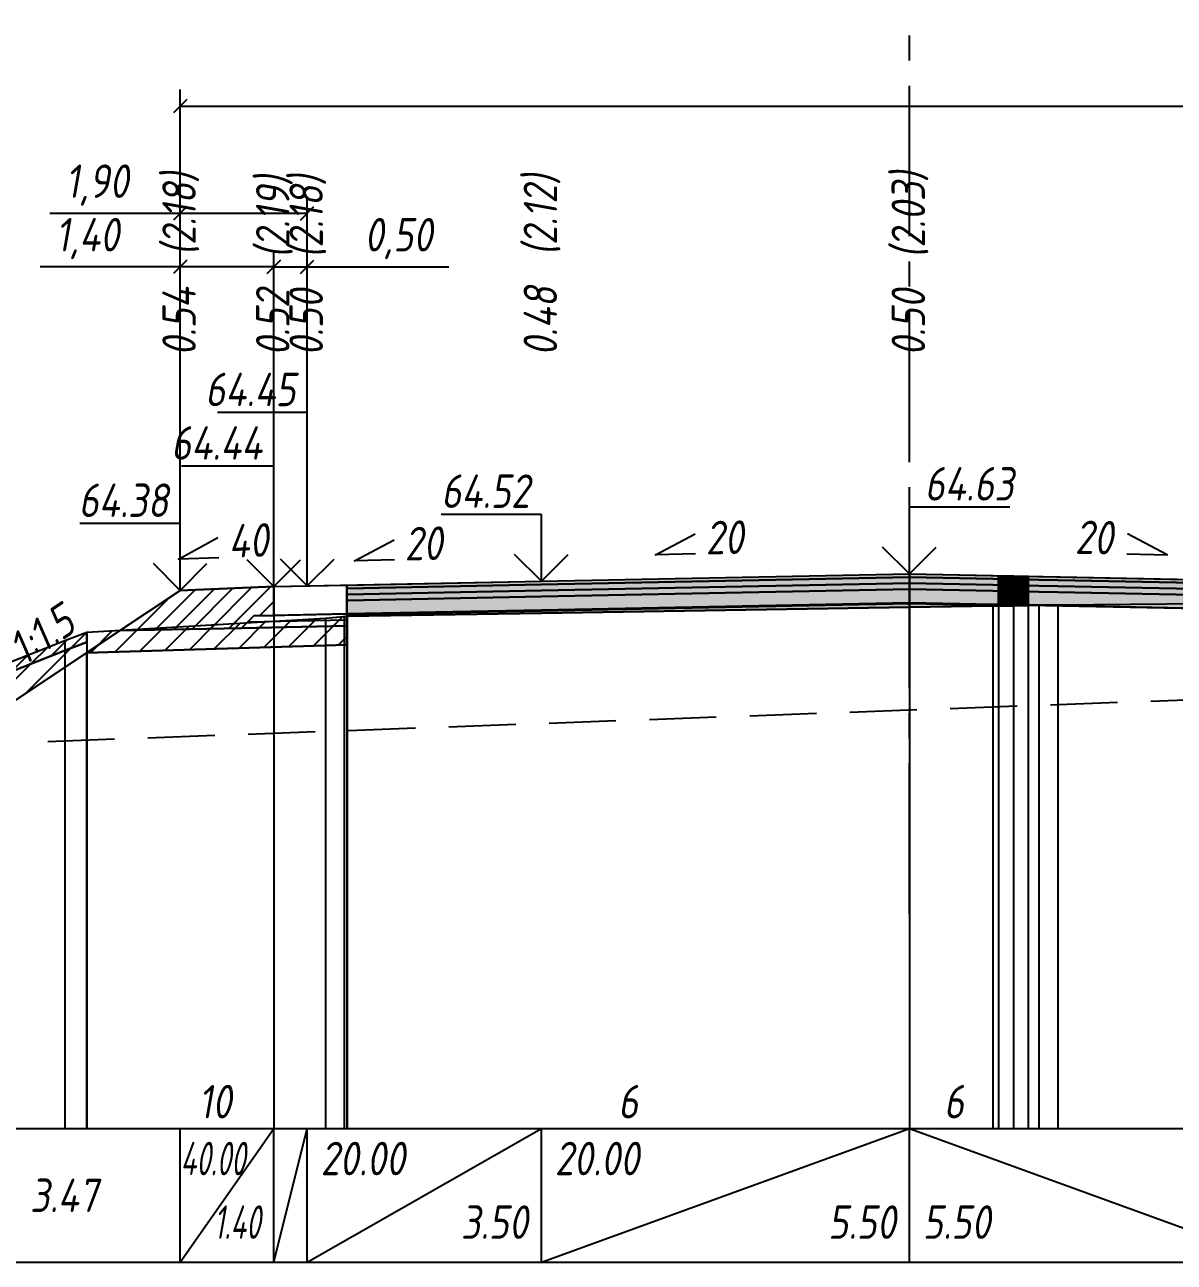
# Model space of a CAD drawing. Extents: x -717 to 1451, y -133302 to 233.
# Drawn here: x 110.7 to 196.6, y -129524 to -129431.5 of the extents above; entities that cross this region are included whole.
import ezdxf
from ezdxf.enums import TextEntityAlignment as Align

# ---------------------------------------------------------------- set-up
doc = ezdxf.new("R2010")
doc.units = 0
doc.linetypes.add('осевая2', pattern=[1.125, 0.75, -0.125, 0.125, -0.125])
doc.linetypes.add('штриховая', pattern=[0.75, 0.5, -0.25])
for name, color, linetype in [('Интерполированный поперечник', 2, 'Continuous'), ('Код_514', 1, 'Continuous'), ('Контур_0', 7, 'Continuous'), ('Контур_2521', 7, 'Continuous'), ('Контур_2564', 7, 'Continuous'), ('Контур_2660', 7, 'Continuous'), ('Контур_2665', 7, 'Continuous'), ('Контур_400', 7, 'Continuous'), ('Контур_508', 7, 'Continuous'), ('Контур_512', 7, 'Continuous'), ('Контур_513', 7, 'Continuous'), ('Контур_818', 7, 'Continuous'), ('Красный поперечник', 1, 'Continuous'), ('Объём_2501', 7, 'Continuous'), ('Объём_2564', 7, 'Continuous'), ('Объём_2650', 7, 'Continuous'), ('Объём_2660', 7, 'Continuous'), ('Объём_2661', 7, 'Continuous'), ('Объём_2665', 7, 'Continuous'), ('Объём_2666', 7, 'Continuous'), ('Объём_2753', 7, 'Continuous'), ('Ось', 1, 'осевая2'), ('Откосы', 7, 'Continuous'), ('Отметки покрытия', 7, 'Continuous'), ('Рабочие отметки', 7, 'Continuous'), ('Рабочие отметки доп.', 7, 'Continuous'), ('Слои выравнивания', 7, 'Continuous'), ('Таблица', 7, 'Continuous'), ('Уклоны проезжей части', 7, 'Continuous'), ('Черный поперечник', 3, 'Continuous')]:
    doc.layers.add(name, color=color, linetype=linetype)
for name, color, linetype, true_color in [('Контур_2540', 2, 'Continuous', 0xffff00), ('Контур_2560', 2, 'Continuous', 0xffff00), ('Контур_2561', 7, 'Continuous', 0xff8040), ('Контур_2562', 3, 'Continuous', 0x00ff00), ('Контур_2563', 7, 'Continuous', 0xff8000), ('Контур_2570', 7, 'Continuous', 0x80ff00), ('Контур_2725', 7, 'Continuous', 0x323232), ('Контур_2736', 4, 'Continuous', 0x00ffff), ('Контур_2760', 7, 'Continuous', 0x323232), ('Контур_2761', 7, 'Continuous', 0x323232), ('Контур_2762', 7, 'Continuous', 0x323232), ('Контур_2763', 7, 'Continuous', 0x323232), ('Контур_2764', 7, 'Continuous', 0x323232), ('Контур_2765', 7, 'Continuous', 0x323232), ('Контур_402', 7, 'Continuous', 0xff6464), ('Контур_703', 4, 'Continuous', 0x00ffff), ('Объём_2500', 7, 'Continuous', 0xc0c0c0), ('Объём_2520', 7, 'Continuous', 0x80ffff), ('Объём_2540', 2, 'Continuous', 0xffff00), ('Объём_2560', 2, 'Continuous', 0xffff00), ('Объём_2561', 7, 'Continuous', 0xff8040), ('Объём_2562', 3, 'Continuous', 0x00ff00), ('Объём_2563', 7, 'Continuous', 0xff8000), ('Объём_2570', 7, 'Continuous', 0x80ff00), ('Объём_2600', 7, 'Continuous', 0x808000), ('Объём_2746', 2, 'Continuous', 0xffff00)]:
    doc.layers.add(name, color=color, linetype=linetype, true_color=true_color)
doc.styles.get("Standard").update_dxf_attribs({"font": 'txt', "height": 2.5})
doc.styles.add('М', font='romand.shx', dxfattribs={"width": 0.8, "oblique": 10, "height": 2.5})
doc.dimstyles.new('ISO-25', dxfattribs={"dimtxt": 2.5, "dimasz": 2.5, "dimexe": 1.25, "dimexo": 0.625, "dimtad": 1, "dimtxsty": 'Standard', "dimcen": 2.5, "dimadec": 0, "dimazin": 0, "dimtfac": 1, "dimtmove": 0, "dimatfit": 3, "dimfxl": 1, "dimarcsym": 0})

# ---------------------------------------------------------------- blocks, each defined once
blk = doc.blocks.new('_Oblique')
at = {"color": 0, "linetype": 'ByBlock', "lineweight": -2}
blk.add_line((-0.5, -0.5), (0.5, 0.5), dxfattribs=at)
blk = doc.blocks.new('*D2738')
at = {"color": 0, "lineweight": -2, "transparency": 16777216}
for p, q in [((122.328, -129473.238), (122.328, -129448.383)), ((129.328, -129472.958), (129.328, -129448.383)), ((122.328, -129449.633), (111.868, -129449.633)), ((129.328, -129449.633), (122.328, -129449.633))]:
    blk.add_line(p, q, dxfattribs=at)
at = {"layer": 'Defpoints', "color": 0, "transparency": 16777216}
for p in [(129.328, -129449.633), (129.328, -129473.583), (122.328, -129473.863)]:
    blk.add_point(p, dxfattribs=at)
at = {"color": 0, "lineweight": -2, "transparency": 16777216, "rotation": 180}
blk.add_blockref('_Oblique', (122.328, -129449.633), dxfattribs=at)
at = {"color": 0, "lineweight": -2, "transparency": 16777216}
blk.add_blockref('_Oblique', (129.328, -129449.633), dxfattribs=at)
at = {"color": 0, "transparency": 16777216, "insert": (115.408, -129447.52), "char_height": 2.5, "width": 8.75, "attachment_point": 5, "style": 'М'}
blk.add_mtext('1,40', dxfattribs=at)
blk = doc.blocks.new('*D2740')
at = {"color": 0, "lineweight": -2, "transparency": 16777216}
for p, q in [((129.328, -129472.958), (129.328, -129448.383)), ((131.828, -129472.908), (131.828, -129448.383)), ((129.328, -129449.633), (131.828, -129449.633)), ((131.828, -129449.633), (142.416, -129449.633))]:
    blk.add_line(p, q, dxfattribs=at)
at = {"layer": 'Defpoints', "color": 0, "transparency": 16777216}
for p in [(131.828, -129449.633), (129.328, -129473.583), (131.828, -129473.533)]:
    blk.add_point(p, dxfattribs=at)
at = {"color": 0, "lineweight": -2, "transparency": 16777216, "rotation": 180}
blk.add_blockref('_Oblique', (129.328, -129449.633), dxfattribs=at)
at = {"color": 0, "lineweight": -2, "transparency": 16777216}
blk.add_blockref('_Oblique', (131.828, -129449.633), dxfattribs=at)
at = {"color": 0, "transparency": 16777216, "insert": (138.654, -129447.52), "char_height": 2.5, "width": 9.16667, "attachment_point": 5, "style": 'М'}
blk.add_mtext('0,50', dxfattribs=at)
blk = doc.blocks.new('*D2743')
at = {"color": 0, "lineweight": -2, "transparency": 16777216}
for p, q in [((122.328, -129473.238), (122.328, -129444.383)), ((131.828, -129472.908), (131.828, -129444.383)), ((122.328, -129445.633), (112.583, -129445.633)), ((131.828, -129445.633), (122.328, -129445.633))]:
    blk.add_line(p, q, dxfattribs=at)
at = {"layer": 'Defpoints', "color": 0, "transparency": 16777216}
for p in [(131.828, -129445.633), (131.828, -129473.533), (122.328, -129473.863)]:
    blk.add_point(p, dxfattribs=at)
at = {"color": 0, "lineweight": -2, "transparency": 16777216, "rotation": 180}
blk.add_blockref('_Oblique', (122.328, -129445.633), dxfattribs=at)
at = {"color": 0, "lineweight": -2, "transparency": 16777216}
blk.add_blockref('_Oblique', (131.828, -129445.633), dxfattribs=at)
at = {"color": 0, "transparency": 16777216, "insert": (116.124, -129443.52), "char_height": 2.5, "width": 8.75, "attachment_point": 5, "style": 'М'}
blk.add_mtext('1,90', dxfattribs=at)
blk = doc.blocks.new('*D2744')
at = {"color": 0, "lineweight": -2, "transparency": 16777216}
for p, q in [((122.328, -129473.238), (122.328, -129436.383)), ((290.578, -129474.283), (290.578, -129436.383)), ((122.328, -129437.633), (290.578, -129437.633))]:
    blk.add_line(p, q, dxfattribs=at)
at = {"layer": 'Defpoints', "color": 0, "transparency": 16777216}
for p in [(290.578, -129437.633), (122.328, -129473.863), (290.578, -129474.908)]:
    blk.add_point(p, dxfattribs=at)
at = {"color": 0, "lineweight": -2, "transparency": 16777216, "rotation": 180}
blk.add_blockref('_Oblique', (122.328, -129437.633), dxfattribs=at)
at = {"color": 0, "lineweight": -2, "transparency": 16777216}
blk.add_blockref('_Oblique', (290.578, -129437.633), dxfattribs=at)
at = {"color": 0, "transparency": 16777216, "insert": (206.453, -129435.52), "char_height": 2.5, "width": 12.5, "attachment_point": 5, "style": 'М'}
blk.add_mtext('33,65', dxfattribs=at)

msp = doc.modelspace()

# ---------------------------------------------------------------- hatches: boundary and pattern name
at = {"layer": 'Объём_2563'}
h = msp.add_hatch(dxfattribs=at)
h.set_pattern_fill('ANSI31', color=256, scale=0.3)
h.paths.add_polyline_path([(122.328, -129473.801), (129.328, -129473.521), (129.328, -129475.671), (127.828, -129475.701), (126.909, -129476.619), (117.828, -129476.801)])
at = {"layer": 'Объём_2570'}
h = msp.add_hatch(dxfattribs=at)
h.set_pattern_fill('ANSI31', color=256, scale=0.2)
h.paths.add_polyline_path([(115.358, -129477.667), (113.703, -129478.295), (105, -129481.719), (105, -129480.969), (113.703, -129477.545), (115.358, -129476.917)])
at = {"layer": 'Объём_2600'}
h = msp.add_hatch(dxfattribs=at)
h.set_pattern_fill('ANSI31', color=6, scale=0.4)
h.paths.add_polyline_path([(134.793, -129477.882), (115.33, -129478.466), (105, -129485.353), (93.883, -129485.759), (99.46, -129484.54), (102.016, -129482.893), (113.703, -129478.295), (115.358, -129477.667), (115.358, -129476.917), (133.183, -129475.878), (134.793, -129475.732)])
at = {"layer": 'Слои выравнивания'}
for color, points in [(2, [(134.793, -129473.412), (134.824, -129473.411), (149.328, -129473.121), (176.828, -129472.571), (176.828, -129472.821), (149.328, -129473.371), (134.824, -129473.661), (134.793, -129473.662)]), (3, [(134.793, -129473.662), (134.824, -129473.661), (149.328, -129473.371), (176.828, -129472.821), (176.828, -129473.271), (149.328, -129473.821), (134.824, -129474.111), (134.793, -129474.112)]), (2, [(176.828, -129472.571), (183.057, -129472.696), (183.492, -129472.704), (183.492, -129472.954), (183.057, -129472.946), (176.828, -129472.821)]), (3, [(176.828, -129472.821), (183.057, -129472.946), (183.492, -129472.954), (183.492, -129473.404), (183.057, -129473.396), (176.828, -129473.271)]), (2, [(183.492, -129472.704), (184.599, -129472.726), (184.599, -129472.976), (183.492, -129472.954)]), (2, [(184.599, -129472.726), (185.705, -129472.748), (185.705, -129472.998), (184.599, -129472.976)]), (2, [(185.705, -129472.748), (186.492, -129472.764), (187.928, -129472.793), (204.328, -129473.121), (219.985, -129473.434), (221.828, -129473.471), (223.129, -129473.497), (238.204, -129473.798), (240.304, -129473.84), (240.304, -129474.09), (238.204, -129474.048), (223.129, -129473.747), (221.828, -129473.721), (219.985, -129473.684), (204.328, -129473.371), (187.928, -129473.043), (186.492, -129473.014), (185.705, -129472.998)]), (4, [(134.793, -129474.112), (134.824, -129474.111), (149.328, -129473.821), (176.828, -129473.271), (176.828, -129473.721), (149.328, -129474.271), (134.824, -129474.561), (134.793, -129474.562)]), (5, [(134.793, -129474.562), (134.824, -129474.561), (149.328, -129474.271), (176.828, -129473.721), (176.828, -129474.721), (149.328, -129475.271), (134.824, -129475.561), (134.793, -129475.562)]), (4, [(176.828, -129473.271), (183.057, -129473.396), (183.492, -129473.404), (183.492, -129473.854), (183.057, -129473.846), (176.828, -129473.721)]), (5, [(176.828, -129473.721), (183.057, -129473.846), (183.492, -129473.854), (183.492, -129474.854), (183.057, -129474.846), (176.828, -129474.721)]), (3, [(183.492, -129472.954), (184.599, -129472.976), (184.599, -129473.426), (183.492, -129473.404)]), (4, [(183.492, -129473.404), (184.599, -129473.426), (184.599, -129473.876), (183.492, -129473.854)]), (3, [(184.599, -129472.976), (185.705, -129472.998), (185.705, -129473.448), (184.599, -129473.426)]), (4, [(184.599, -129473.426), (185.705, -129473.448), (185.705, -129473.898), (184.599, -129473.876)]), (3, [(185.705, -129472.998), (186.492, -129473.014), (187.928, -129473.043), (204.328, -129473.371), (219.985, -129473.684), (221.828, -129473.721), (223.129, -129473.747), (238.204, -129474.048), (240.304, -129474.09), (240.304, -129474.54), (238.204, -129474.498), (223.129, -129474.197), (221.828, -129474.171), (219.985, -129474.134), (204.328, -129473.821), (187.928, -129473.493), (186.492, -129473.464), (185.705, -129473.448)]), (4, [(185.705, -129473.448), (186.492, -129473.464), (187.928, -129473.493), (204.328, -129473.821), (219.985, -129474.134), (221.828, -129474.171), (223.129, -129474.197), (238.204, -129474.498), (240.304, -129474.54), (240.304, -129474.99), (238.204, -129474.948), (223.129, -129474.647), (221.828, -129474.621), (219.985, -129474.584), (204.328, -129474.271), (187.928, -129473.943), (186.492, -129473.914), (185.705, -129473.898)]), (7, [(134.793, -129475.562), (134.824, -129475.561), (149.328, -129475.271), (176.828, -129474.721), (176.828, -129474.771), (149.328, -129475.321), (134.824, -129475.611), (134.793, -129475.612)]), (6, [(134.793, -129475.612), (134.824, -129475.611), (149.328, -129475.321), (176.828, -129474.771), (176.828, -129475.065), (149.328, -129475.505), (134.824, -129475.737), (134.793, -129475.732)]), (7, [(176.828, -129474.721), (183.057, -129474.846), (183.492, -129474.854), (183.492, -129474.904), (183.057, -129474.896), (176.828, -129474.771)]), (6, [(176.828, -129474.771), (183.057, -129474.896), (183.492, -129474.904), (183.492, -129474.954), (183.057, -129474.965), (176.828, -129475.065)]), (5, [(183.492, -129473.854), (184.599, -129473.876), (184.599, -129474.876), (183.492, -129474.854)]), (5, [(184.599, -129473.876), (185.705, -129473.898), (185.705, -129474.898), (184.599, -129474.876)]), (5, [(185.705, -129473.898), (186.492, -129473.914), (187.928, -129473.943), (204.328, -129474.271), (219.985, -129474.584), (221.828, -129474.621), (223.129, -129474.647), (238.204, -129474.948), (240.304, -129474.99), (240.304, -129475.99), (238.204, -129475.948), (223.129, -129475.647), (221.828, -129475.621), (219.985, -129475.584), (204.328, -129475.271), (187.928, -129474.943), (186.492, -129474.914), (185.705, -129474.898)]), (7, [(183.492, -129474.854), (184.599, -129474.876), (184.599, -129474.926), (183.492, -129474.904)]), (6, [(183.492, -129474.904), (184.599, -129474.926), (184.599, -129474.976), (183.492, -129474.954)]), (7, [(184.599, -129474.876), (185.705, -129474.898), (185.705, -129474.948), (184.599, -129474.926)])]:
    msp.add_hatch(color=color, dxfattribs=at).paths.add_polyline_path(points)

# ---------------------------------------------------------------- linework, layer by layer
at = {"layer": 'Интерполированный поперечник', "linetype": 'штриховая', "ltscale": 10, "flags": 128}
msp.add_lwpolyline([(89.945, -129485.902), (315.745, -129477.657)], dxfattribs=at)
at = {"layer": 'Код_514'}
for p, q in [((122.328, -129524), (122.328, -129514)), ((122.328, -129524), (129.328, -129514)), ((129.328, -129524), (129.328, -129514)), ((129.328, -129524), (131.828, -129514)), ((131.828, -129524), (131.828, -129514)), ((131.828, -129524), (149.328, -129514)), ((149.328, -129524), (149.328, -129514)), ((149.328, -129524), (176.828, -129514)), ((176.828, -129524), (176.828, -129514)), ((176.828, -129514), (204.328, -129524))]:
    msp.add_line(p, q, dxfattribs=at)
at = {"layer": 'Контур_0', "flags": 128}
for points in [[(122.328, -129473.801), (105, -129485.353), (105, -129485.353), (105, -129485.353), (105, -129485.353), (105, -129485.353), (105, -129485.353), (105, -129485.353), (105, -129485.353), (105, -129485.353), (105, -129485.353), (105, -129485.353), (105, -129485.353), (105, -129485.353), (105, -129485.353), (105, -129485.353)], [(122.328, -129473.801), (105, -129485.353)], [(129.328, -129473.521), (134.793, -129473.412), (134.793, -129475.562), (129.328, -129475.671), (129.328, -129473.521), (129.328, -129473.521)], [(117.828, -129476.801), (126.909, -129476.619), (127.828, -129475.701), (129.328, -129475.671)], [(127.828, -129475.701), (134.793, -129475.562), (134.793, -129476.462), (126.909, -129476.619), (127.828, -129475.701), (127.828, -129475.701)]]:
    msp.add_lwpolyline(points, dxfattribs=at)
at = {"layer": 'Контур_2521', "color": 250, "flags": 128}
msp.add_lwpolyline([(127.368, -129476.16), (134.793, -129476.012)], dxfattribs=at)
at = {"layer": 'Контур_2540', "flags": 128}
msp.add_lwpolyline([(126.909, -129476.619), (134.793, -129476.462), (134.793, -129477.882), (115.33, -129478.466), (117.828, -129476.801), (126.909, -129476.619), (126.909, -129476.619)], dxfattribs=at)
at = {"layer": 'Контур_2560', "flags": 128}
msp.add_lwpolyline([(122.328, -129473.801), (122.328, -129473.801), (122.328, -129473.801), (129.328, -129473.521)], dxfattribs=at)
at = {"layer": 'Контур_2561', "flags": 128}
msp.add_lwpolyline([(129.328, -129473.521), (129.328, -129473.521), (122.328, -129473.801), (122.328, -129473.801), (129.328, -129473.521)], dxfattribs=at)
at = {"layer": 'Контур_2562', "flags": 128}
msp.add_lwpolyline([(122.328, -129473.801), (122.328, -129473.801), (122.328, -129473.801), (122.328, -129473.801), (122.328, -129473.801)], dxfattribs=at)
at = {"layer": 'Контур_2563', "flags": 128}
msp.add_lwpolyline([(122.328, -129473.801), (129.328, -129473.521), (129.328, -129475.671), (127.828, -129475.701), (126.909, -129476.619), (117.828, -129476.801), (122.328, -129473.801), (122.328, -129473.801)], dxfattribs=at)
at = {"layer": 'Контур_2564', "flags": 128}
msp.add_lwpolyline([(122.328, -129473.801), (129.328, -129473.521)], dxfattribs=at)
at = {"layer": 'Контур_2570', "flags": 128}
msp.add_lwpolyline([(102.016, -129482.893), (113.703, -129478.295), (115.358, -129477.667), (115.358, -129476.917), (133.183, -129475.878), (134.598, -129475.745), (134.793, -129475.732), (134.824, -129475.737), (176.828, -129475.065), (183.057, -129474.965), (186.492, -129474.879), (187.928, -129474.871), (223.129, -129474.556), (223.129, -129475.306), (262.322, -129475.156), (289.24, -129475.058), (294.511, -129475.066), (302.183, -129476.315)], dxfattribs=at)
at = {"layer": 'Контур_2660', "flags": 128}
msp.add_lwpolyline([(115.33, -129478.466), (134.793, -129477.882)], dxfattribs=at)
at = {"layer": 'Контур_2665', "flags": 128}
msp.add_lwpolyline([(122.328, -129473.801), (122.328, -129473.801)], dxfattribs=at)
at = {"layer": 'Контур_2725', "flags": 128}
msp.add_lwpolyline([(134.793, -129475.732), (134.824, -129475.737), (149.328, -129475.505), (176.828, -129475.065), (183.057, -129474.965), (183.492, -129474.954), (184.599, -129474.976), (184.599, -129474.926), (185.705, -129474.948), (185.705, -129474.898), (186.492, -129474.914), (187.928, -129474.943), (204.328, -129475.271), (219.985, -129475.584), (221.828, -129475.621), (223.129, -129475.647), (238.204, -129475.948), (240.304, -129475.99)], dxfattribs=at)
at = {"layer": 'Контур_2736', "flags": 128}
msp.add_lwpolyline([(122.328, -129473.801), (105, -129485.353)], dxfattribs=at)
at = {"layer": 'Контур_2760', "flags": 128}
msp.add_lwpolyline([(134.793, -129473.412), (134.824, -129473.411), (149.328, -129473.121), (176.828, -129472.571), (183.057, -129472.696), (183.492, -129472.704), (184.599, -129472.726), (185.705, -129472.748), (186.492, -129472.764), (187.928, -129472.793), (204.328, -129473.121), (219.985, -129473.434), (221.828, -129473.471), (223.129, -129473.497), (238.204, -129473.798), (240.304, -129473.84)], dxfattribs=at)
at = {"layer": 'Контур_2761', "flags": 128}
msp.add_lwpolyline([(134.793, -129473.662), (134.824, -129473.661), (149.328, -129473.371), (176.828, -129472.821), (183.057, -129472.946), (183.492, -129472.954), (184.599, -129472.976), (185.705, -129472.998), (186.492, -129473.014), (187.928, -129473.043), (204.328, -129473.371), (219.985, -129473.684), (221.828, -129473.721), (223.129, -129473.747), (238.204, -129474.048), (240.304, -129474.09)], dxfattribs=at)
at = {"layer": 'Контур_2762', "flags": 128}
msp.add_lwpolyline([(134.793, -129474.112), (134.824, -129474.111), (149.328, -129473.821), (176.828, -129473.271), (183.057, -129473.396), (183.492, -129473.404), (184.599, -129473.426), (185.705, -129473.448), (186.492, -129473.464), (187.928, -129473.493), (204.328, -129473.821), (219.985, -129474.134), (221.828, -129474.171), (223.129, -129474.197), (238.204, -129474.498), (240.304, -129474.54)], dxfattribs=at)
at = {"layer": 'Контур_2763', "flags": 128}
msp.add_lwpolyline([(134.793, -129474.562), (134.824, -129474.561), (149.328, -129474.271), (176.828, -129473.721), (183.057, -129473.846), (183.492, -129473.854), (184.599, -129473.876), (185.705, -129473.898), (186.492, -129473.914), (187.928, -129473.943), (204.328, -129474.271), (219.985, -129474.584), (221.828, -129474.621), (223.129, -129474.647), (238.204, -129474.948), (240.304, -129474.99)], dxfattribs=at)
at = {"layer": 'Контур_2764', "flags": 128}
msp.add_lwpolyline([(134.793, -129475.562), (134.824, -129475.561), (149.328, -129475.271), (176.828, -129474.721), (183.057, -129474.846), (183.492, -129474.854), (184.599, -129474.876), (185.705, -129474.898)], dxfattribs=at)
at = {"layer": 'Контур_2765', "flags": 128}
msp.add_lwpolyline([(134.793, -129475.612), (134.824, -129475.611), (149.328, -129475.321), (176.828, -129474.771), (183.057, -129474.896), (183.492, -129474.904), (184.599, -129474.926)], dxfattribs=at)
at = {"layer": 'Контур_400', "flags": 128}
for points in [[(129.328, -129473.521), (131.828, -129473.471), (131.828, -129473.471), (131.828, -129473.471), (131.828, -129473.471), (131.828, -129473.471), (131.828, -129473.471), (149.328, -129473.121), (176.828, -129472.571)], [(176.828, -129472.571), (204.328, -129473.121), (221.828, -129473.471), (221.828, -129473.471), (221.828, -129473.471), (221.828, -129473.471), (243.078, -129473.896), (260.578, -129474.246), (263.078, -129474.296)]]:
    msp.add_lwpolyline(points, dxfattribs=at)
at = {"layer": 'Контур_402', "flags": 128}
msp.add_lwpolyline([(115.33, -129478.466), (134.793, -129477.882), (134.793, -129475.732), (134.824, -129475.737), (176.828, -129475.065), (183.057, -129474.965), (183.492, -129474.954), (184.599, -129474.976), (184.599, -129474.926), (185.705, -129474.948), (185.705, -129474.898), (240.304, -129475.99), (240.304, -129473.84), (243.078, -129473.896), (260.578, -129474.246), (263.078, -129474.296), (263.078, -129479.208), (295.882, -129480.193)], dxfattribs=at)
at = {"layer": 'Контур_508', "flags": 128}
msp.add_lwpolyline([(105, -129485.353), (115.33, -129478.466), (134.793, -129477.882), (134.793, -129475.732), (134.824, -129475.737), (176.828, -129475.065), (183.057, -129474.965), (183.492, -129474.954), (184.599, -129474.976), (184.599, -129474.926), (185.705, -129474.948), (185.705, -129474.898), (240.304, -129475.99), (240.304, -129473.84), (243.078, -129473.896), (260.578, -129474.246), (263.078, -129474.296), (263.078, -129479.208), (295.882, -129480.193)], dxfattribs=at)
at = {"layer": 'Контур_512', "flags": 128}
msp.add_lwpolyline([(105, -129485.353), (115.33, -129478.466), (134.793, -129477.882)], dxfattribs=at)
at = {"layer": 'Контур_513', "flags": 128}
msp.add_lwpolyline([(105, -129485.353), (115.33, -129478.466), (134.793, -129477.882), (134.793, -129475.732), (134.824, -129475.737), (176.828, -129475.065), (183.057, -129474.965), (183.492, -129474.954), (184.599, -129474.976), (184.599, -129474.926), (185.705, -129474.948), (185.705, -129474.898), (240.304, -129475.99), (240.304, -129473.84), (243.078, -129473.896), (260.578, -129474.246), (263.078, -129474.296), (263.078, -129479.208), (295.882, -129480.193)], dxfattribs=at)
at = {"layer": 'Контур_703', "flags": 128}
msp.add_lwpolyline([(122.328, -129473.801), (105, -129485.353)], dxfattribs=at)
at = {"layer": 'Контур_818', "flags": 128}
msp.add_lwpolyline([(105, -129481.719), (113.703, -129478.295), (115.358, -129477.667), (115.358, -129476.917), (133.183, -129475.878), (134.598, -129475.745), (134.793, -129475.732), (134.824, -129475.737), (176.828, -129475.065), (183.057, -129474.965), (186.492, -129474.879), (187.928, -129474.871), (223.129, -129474.556), (223.129, -129475.306), (262.322, -129475.156), (289.24, -129475.058), (294.511, -129475.066), (295.882, -129475.289)], dxfattribs=at)
at = {"layer": 'Красный поперечник'}
for p, q in [((149.328, -129473.121), (176.828, -129472.571)), ((176.828, -129472.571), (204.328, -129473.121)), ((105, -129485.353), (122.328, -129473.801)), ((122.328, -129473.801), (129.328, -129473.521)), ((129.328, -129473.521), (131.828, -129473.471)), ((131.828, -129473.471), (149.328, -129473.121)), ((115.33, -129478.466), (115.33, -129514)), ((134.793, -129477.882), (134.793, -129514))]:
    msp.add_line(p, q, dxfattribs=at)
at = {"layer": 'Объём_2500', "flags": 128}
msp.add_lwpolyline([(129.328, -129473.521), (134.793, -129473.412), (134.793, -129475.562), (129.328, -129475.671), (129.328, -129473.521), (129.328, -129473.521)], dxfattribs=at)
at = {"layer": 'Объём_2501', "flags": 128}
for points in [[(129.328, -129473.521), (131.828, -129473.471), (131.828, -129473.471), (131.828, -129473.471), (131.828, -129473.471), (131.828, -129473.471), (131.828, -129473.471), (149.328, -129473.121), (176.828, -129472.571)], [(176.828, -129472.571), (204.328, -129473.121), (221.828, -129473.471), (221.828, -129473.471), (221.828, -129473.471), (221.828, -129473.471), (243.078, -129473.896), (260.578, -129474.246), (263.078, -129474.296)]]:
    msp.add_lwpolyline(points, dxfattribs=at)
at = {"layer": 'Объём_2520', "color": 250, "flags": 128}
msp.add_lwpolyline([(127.828, -129475.701), (134.793, -129475.562), (134.793, -129476.462), (126.909, -129476.619), (127.828, -129475.701), (127.828, -129475.701)], dxfattribs=at)
at = {"layer": 'Объём_2540', "flags": 128}
msp.add_lwpolyline([(126.909, -129476.619), (134.793, -129476.462), (134.793, -129477.882), (115.33, -129478.466), (117.828, -129476.801), (126.909, -129476.619), (126.909, -129476.619)], dxfattribs=at)
at = {"layer": 'Объём_2560', "flags": 128}
msp.add_lwpolyline([(122.328, -129473.801), (122.328, -129473.801), (122.328, -129473.801), (129.328, -129473.521)], dxfattribs=at)
at = {"layer": 'Объём_2561', "flags": 128}
msp.add_lwpolyline([(129.328, -129473.521), (129.328, -129473.521), (122.328, -129473.801), (122.328, -129473.801), (129.328, -129473.521)], dxfattribs=at)
at = {"layer": 'Объём_2562', "flags": 128}
msp.add_lwpolyline([(122.328, -129473.801), (122.328, -129473.801), (122.328, -129473.801), (122.328, -129473.801), (122.328, -129473.801)], dxfattribs=at)
at = {"layer": 'Объём_2563', "color": 250, "flags": 128}
msp.add_lwpolyline([(122.328, -129473.801), (129.328, -129473.521), (129.328, -129475.671), (127.828, -129475.701), (126.909, -129476.619), (117.828, -129476.801), (122.328, -129473.801), (122.328, -129473.801)], dxfattribs=at)
at = {"layer": 'Объём_2564', "flags": 128}
msp.add_lwpolyline([(122.328, -129473.801), (129.328, -129473.521)], dxfattribs=at)
at = {"layer": 'Объём_2570', "flags": 128}
msp.add_lwpolyline([(115.358, -129477.667), (113.703, -129478.295), (105, -129481.719), (105, -129480.969), (113.703, -129477.545), (115.358, -129476.917), (115.358, -129477.667), (115.358, -129477.667)], dxfattribs=at)
at = {"layer": 'Объём_2650', "color": 6, "flags": 128}
msp.add_lwpolyline([(134.793, -129477.882), (115.33, -129478.466), (105, -129485.353), (93.883, -129485.759), (99.46, -129484.54), (102.016, -129482.893), (113.703, -129478.295), (115.358, -129477.667), (115.358, -129476.917), (133.183, -129475.878), (134.793, -129475.732), (134.793, -129477.882), (134.793, -129477.882)], dxfattribs=at)
at = {"layer": 'Объём_2660', "flags": 128}
msp.add_lwpolyline([(115.33, -129478.466), (134.793, -129477.882)], dxfattribs=at)
at = {"layer": 'Объём_2661', "flags": 128}
msp.add_lwpolyline([(122.328, -129473.801), (105, -129485.353)], dxfattribs=at)
at = {"layer": 'Объём_2665', "flags": 128}
msp.add_lwpolyline([(122.328, -129473.801), (122.328, -129473.801)], dxfattribs=at)
at = {"layer": 'Объём_2666', "flags": 128}
msp.add_lwpolyline([(122.328, -129473.801), (105, -129485.353)], dxfattribs=at)
at = {"layer": 'Объём_2746', "flags": 128}
msp.add_lwpolyline([(117.874, -129476.77), (133.183, -129475.878), (134.793, -129475.732), (134.793, -129477.882), (115.33, -129478.466), (117.874, -129476.77), (117.874, -129476.77)], dxfattribs=at)
at = {"layer": 'Объём_2753', "flags": 128}
msp.add_lwpolyline([(134.793, -129473.412), (134.793, -129473.412)], dxfattribs=at)
at = {"layer": 'Ось', "ltscale": 15}
msp.add_line((176.828, -129497.971), (176.828, -129431.542), dxfattribs=at)
at = {"layer": 'Откосы', "color": 1, "flags": 128}
for points in [[(125.211, -129471.36), (122.214, -129471.48), (125.151, -129469.861)], [(138.352, -129471.529), (135.352, -129471.589), (138.322, -129470.029)], [(160.852, -129471.079), (157.852, -129471.139), (160.822, -129469.579)], [(193.091, -129471.079), (196.09, -129471.139), (193.121, -129469.579)]]:
    msp.add_lwpolyline(points, dxfattribs=at)
at = {"layer": 'Отметки покрытия', "color": 1}
for p, q in [((131.828, -129460.521), (125.128, -129460.521)), ((131.828, -129473.471), (131.828, -129460.521)), ((129.328, -129464.521), (122.428, -129464.521)), ((129.328, -129473.521), (129.328, -129464.521)), ((149.328, -129468.121), (141.828, -129468.121)), ((149.328, -129473.121), (149.328, -129468.121)), ((176.828, -129472.571), (176.828, -129467.571)), ((176.828, -129467.571), (184.328, -129467.571)), ((122.328, -129468.801), (114.828, -129468.801)), ((122.328, -129473.801), (122.328, -129468.801)), ((176.828, -129472.571), (174.828, -129470.571)), ((176.828, -129472.571), (178.828, -129470.571)), ((122.328, -129473.801), (120.328, -129471.801)), ((122.328, -129473.801), (124.328, -129471.801)), ((129.328, -129473.521), (127.328, -129471.521)), ((129.328, -129473.521), (131.328, -129471.521)), ((131.828, -129473.471), (129.828, -129471.471)), ((131.828, -129473.471), (133.828, -129471.471)), ((149.328, -129473.121), (147.328, -129471.121)), ((149.328, -129473.121), (151.328, -129471.121))]:
    msp.add_line(p, q, dxfattribs=at)
at = {"layer": 'Слои выравнивания'}
for p, q in [((176.828, -129472.571), (176.828, -129514)), ((183.492, -129472.704), (183.492, -129514)), ((184.599, -129472.726), (184.599, -129514)), ((184.599, -129472.726), (184.599, -129514)), ((185.705, -129472.748), (185.705, -129514)), ((185.705, -129472.748), (185.705, -129514)), ((129.328, -129473.521), (129.328, -129514)), ((134.793, -129473.412), (134.793, -129514))]:
    msp.add_line(p, q, dxfattribs=at)
at = {"layer": 'Слои выравнивания', "color": 2, "flags": 128}
for points in [[(134.793, -129473.412), (134.824, -129473.411), (149.328, -129473.121), (176.828, -129472.571), (176.828, -129472.821), (149.328, -129473.371), (134.824, -129473.661), (134.793, -129473.662)], [(176.828, -129472.571), (183.057, -129472.696), (183.492, -129472.704), (183.492, -129472.954), (183.057, -129472.946), (176.828, -129472.821)], [(183.492, -129472.704), (184.599, -129472.726), (184.599, -129472.976), (183.492, -129472.954)], [(184.599, -129472.726), (184.599, -129472.976)], [(184.599, -129472.726), (185.705, -129472.748), (185.705, -129472.998), (184.599, -129472.976)], [(185.705, -129472.748), (185.705, -129472.998)], [(185.705, -129472.748), (186.492, -129472.764), (187.928, -129472.793), (204.328, -129473.121), (219.985, -129473.434), (221.828, -129473.471), (223.129, -129473.497), (238.204, -129473.798), (240.304, -129473.84), (240.304, -129474.09), (238.204, -129474.048), (223.129, -129473.747), (221.828, -129473.721), (219.985, -129473.684), (204.328, -129473.371), (187.928, -129473.043), (186.492, -129473.014), (185.705, -129472.998)]]:
    msp.add_lwpolyline(points, close=True, dxfattribs=at)
at = {"layer": 'Слои выравнивания', "color": 3, "flags": 128}
for points in [[(134.793, -129473.662), (134.824, -129473.661), (149.328, -129473.371), (176.828, -129472.821), (176.828, -129473.271), (149.328, -129473.821), (134.824, -129474.111), (134.793, -129474.112)], [(176.828, -129472.821), (183.057, -129472.946), (183.492, -129472.954), (183.492, -129473.404), (183.057, -129473.396), (176.828, -129473.271)], [(183.492, -129472.954), (184.599, -129472.976), (184.599, -129473.426), (183.492, -129473.404)], [(184.599, -129472.976), (184.599, -129473.426)], [(184.599, -129472.976), (185.705, -129472.998), (185.705, -129473.448), (184.599, -129473.426)], [(185.705, -129472.998), (185.705, -129473.448)], [(185.705, -129472.998), (186.492, -129473.014), (187.928, -129473.043), (204.328, -129473.371), (219.985, -129473.684), (221.828, -129473.721), (223.129, -129473.747), (238.204, -129474.048), (240.304, -129474.09), (240.304, -129474.54), (238.204, -129474.498), (223.129, -129474.197), (221.828, -129474.171), (219.985, -129474.134), (204.328, -129473.821), (187.928, -129473.493), (186.492, -129473.464), (185.705, -129473.448)]]:
    msp.add_lwpolyline(points, close=True, dxfattribs=at)
at = {"layer": 'Слои выравнивания', "color": 4, "flags": 128}
for points in [[(134.793, -129474.112), (134.824, -129474.111), (149.328, -129473.821), (176.828, -129473.271), (176.828, -129473.721), (149.328, -129474.271), (134.824, -129474.561), (134.793, -129474.562)], [(176.828, -129473.271), (183.057, -129473.396), (183.492, -129473.404), (183.492, -129473.854), (183.057, -129473.846), (176.828, -129473.721)], [(183.492, -129473.404), (184.599, -129473.426), (184.599, -129473.876), (183.492, -129473.854)], [(184.599, -129473.426), (184.599, -129473.876)], [(184.599, -129473.426), (185.705, -129473.448), (185.705, -129473.898), (184.599, -129473.876)], [(185.705, -129473.448), (185.705, -129473.898)], [(185.705, -129473.448), (186.492, -129473.464), (187.928, -129473.493), (204.328, -129473.821), (219.985, -129474.134), (221.828, -129474.171), (223.129, -129474.197), (238.204, -129474.498), (240.304, -129474.54), (240.304, -129474.99), (238.204, -129474.948), (223.129, -129474.647), (221.828, -129474.621), (219.985, -129474.584), (204.328, -129474.271), (187.928, -129473.943), (186.492, -129473.914), (185.705, -129473.898)]]:
    msp.add_lwpolyline(points, close=True, dxfattribs=at)
at = {"layer": 'Слои выравнивания', "color": 5, "flags": 128}
for points in [[(134.793, -129474.562), (134.824, -129474.561), (149.328, -129474.271), (176.828, -129473.721), (176.828, -129474.721), (149.328, -129475.271), (134.824, -129475.561), (134.793, -129475.562)], [(176.828, -129473.721), (183.057, -129473.846), (183.492, -129473.854), (183.492, -129474.854), (183.057, -129474.846), (176.828, -129474.721)], [(183.492, -129473.854), (184.599, -129473.876), (184.599, -129474.876), (183.492, -129474.854)], [(184.599, -129473.876), (184.599, -129474.876)], [(184.599, -129473.876), (185.705, -129473.898), (185.705, -129474.898), (184.599, -129474.876)], [(185.705, -129473.898), (185.705, -129474.898)], [(185.705, -129473.898), (186.492, -129473.914), (187.928, -129473.943), (204.328, -129474.271), (219.985, -129474.584), (221.828, -129474.621), (223.129, -129474.647), (238.204, -129474.948), (240.304, -129474.99), (240.304, -129475.99), (238.204, -129475.948), (223.129, -129475.647), (221.828, -129475.621), (219.985, -129475.584), (204.328, -129475.271), (187.928, -129474.943), (186.492, -129474.914), (185.705, -129474.898)]]:
    msp.add_lwpolyline(points, close=True, dxfattribs=at)
at = {"layer": 'Слои выравнивания', "color": 7, "flags": 128}
for points in [[(134.793, -129475.562), (134.824, -129475.561), (149.328, -129475.271), (176.828, -129474.721), (176.828, -129474.771), (149.328, -129475.321), (134.824, -129475.611), (134.793, -129475.612)], [(176.828, -129474.721), (183.057, -129474.846), (183.492, -129474.854), (183.492, -129474.904), (183.057, -129474.896), (176.828, -129474.771)], [(183.492, -129474.854), (184.599, -129474.876), (184.599, -129474.926), (183.492, -129474.904)], [(184.599, -129474.876), (184.599, -129474.926)], [(184.599, -129474.876), (185.705, -129474.898), (185.705, -129474.948), (184.599, -129474.926)]]:
    msp.add_lwpolyline(points, close=True, dxfattribs=at)
at = {"layer": 'Слои выравнивания', "color": 6, "flags": 128}
for points in [[(134.793, -129475.612), (134.824, -129475.611), (149.328, -129475.321), (176.828, -129474.771), (176.828, -129475.065), (149.328, -129475.505), (134.824, -129475.737), (134.793, -129475.732)], [(176.828, -129474.771), (183.057, -129474.896), (183.492, -129474.904), (183.492, -129474.954), (183.057, -129474.965), (176.828, -129475.065)], [(183.492, -129474.904), (184.599, -129474.926), (184.599, -129474.976), (183.492, -129474.954)]]:
    msp.add_lwpolyline(points, close=True, dxfattribs=at)
at = {"layer": 'Таблица'}
for p, q in [((80, -129514), (320.882, -129514)), ((80, -129524), (320.882, -129524))]:
    msp.add_line(p, q, dxfattribs=at)
at = {"layer": 'Черный поперечник', "color": 7}
for p, q in [((176.828, -129475.065), (176.828, -129514)), ((183.057, -129474.965), (183.057, -129514)), ((186.492, -129474.879), (186.492, -129514)), ((187.928, -129474.871), (187.928, -129514)), ((133.183, -129475.878), (133.183, -129514)), ((134.598, -129475.745), (134.598, -129514)), ((134.793, -129475.732), (134.793, -129514)), ((134.824, -129475.737), (134.824, -129514)), ((113.703, -129477.545), (113.703, -129514)), ((115.358, -129476.917), (115.358, -129514))]:
    msp.add_line(p, q, dxfattribs=at)
at = {"layer": 'Черный поперечник', "flags": 128}
msp.add_lwpolyline([(102.016, -129482.143), (113.703, -129477.545), (115.358, -129476.917), (133.183, -129475.878), (134.598, -129475.745), (134.793, -129475.732), (134.824, -129475.737), (176.828, -129475.065), (183.057, -129474.965), (186.492, -129474.879), (187.928, -129474.871), (223.129, -129474.556), (262.322, -129474.406), (289.24, -129474.308), (294.511, -129474.316), (302.183, -129475.565)], dxfattribs=at)

# ---------------------------------------------------------------- texts
at = {"layer": 'Код_514', "style": 'М', "oblique": 10}
for s, width, p in [('40.00', 0.6, (122.355, -129515)), ('20.00', 0.8, (132.828, -129515)), ('20.00', 0.8, (150.328, -129515))]:
    msp.add_text(s, height=2.5, dxfattribs=dict(at, width=width)).set_placement(p, align=Align.TOP_LEFT)
at = {"layer": 'Код_514', "style": 'М', "oblique": 10, "width": 0.8}
msp.add_text('3.47', height=2.5, dxfattribs=at).set_placement((113.664, -129519), align=Align.MIDDLE_CENTER)
at = {"layer": 'Код_514', "style": 'М', "oblique": 10}
for s, width, p in [('1.40', 0.6, (128.328, -129523)), ('3.50', 0.8, (148.328, -129523)), ('5.50', 0.8, (175.828, -129523))]:
    msp.add_text(s, height=2.5, dxfattribs=dict(at, width=width)).set_placement(p, align=Align.BOTTOM_RIGHT)
at = {"layer": 'Код_514', "style": 'М', "oblique": 10, "width": 0.8}
msp.add_text('5.50', height=2.5, dxfattribs=at).set_placement((177.828, -129523), align=Align.BOTTOM_LEFT)
at = {"layer": 'Отметки покрытия', "color": 1, "style": 'М', "oblique": 10, "width": 0.8}
for s, p in [('64.45', (130.969, -129460.79)), ('64.44', (128.469, -129464.79)), ('64.52', (148.469, -129468.39)), ('64.38', (121.469, -129469.07))]:
    msp.add_text(s, height=2.5, dxfattribs=at).set_placement(p, align=Align.BOTTOM_RIGHT)
msp.add_text('64.63', height=2.5, dxfattribs=at).set_placement((177.969, -129467.84), align=Align.BOTTOM_LEFT)
at = {"layer": 'Рабочие отметки', "color": 1, "style": 'М', "oblique": 10, "width": 0.8}
for s, p in [('0.54', (122.25, -129456.271)), ('0.52', (129.25, -129456.271)), ('0.50', (131.75, -129456.271)), ('0.48', (149.25, -129456.271)), ('0.50', (176.75, -129456.271))]:
    msp.add_text(s, height=2.5, rotation=90, dxfattribs=at).set_placement(p, align=Align.MIDDLE_LEFT)
at = {"layer": 'Рабочие отметки доп.', "color": 1, "style": 'М', "oblique": 10, "width": 0.8}
for s, p in [('(2.18)', (122.25, -129448.771)), ('(2.03)', (176.75, -129448.971)), ('(2.19)', (129.25, -129448.971)), ('(2.18)', (131.75, -129448.971)), ('(2.12)', (149.25, -129448.771))]:
    msp.add_text(s, height=2.5, rotation=90, dxfattribs=at).set_placement(p, align=Align.MIDDLE_LEFT)
at = {"layer": 'Слои выравнивания', "style": 'М', "oblique": 10, "width": 0.8}
for s, p in [('10', (124.938, -129514)), ('6', (155.81, -129514)), ('6', (180.16, -129514))]:
    msp.add_text(s, height=2.5, dxfattribs=at).set_placement(p, align=Align.BOTTOM_CENTER)
at = {"layer": 'Уклоны проезжей части', "color": 1, "style": 'М', "oblique": 10, "width": 0.8}
for s, rotation, p in [('40', 2.29061, (127.516, -129472.076)), ('20', 1.14576, (140.558, -129472.296)), ('20', 1.14576, (163.058, -129471.846)), ('20', 358.85423, (190.598, -129471.846)), ('1:1.5', 33.69007, (113.109, -129478.745))]:
    msp.add_text(s, height=2.5, rotation=rotation, dxfattribs=at).set_placement(p, align=Align.BOTTOM_CENTER)

# ---------------------------------------------------------------- dimensions: what is measured, and where the dimension line sits
at = {"color": 5}
dim = msp.add_linear_dim(base=(290.578, -129437.633), p1=(122.328, -129473.863), p2=(290.578, -129474.908), angle=180, dimstyle='ISO-25', override={"dimasz": 1, "dimlfac": 0.2, "dimzin": 0, "dimtxsty": 'М', "dimblk1": 'Oblique', "dimblk2": 'Oblique', "dimsah": 1}, dxfattribs=at)
dim.commit()
dim.dimension.update_dxf_attribs({"geometry": '*D2744', "text_midpoint": (206.453, -129435.52)})
for base, p1, p2, picture, middle in [((131.828, -129445.633), (122.328, -129473.863), (131.828, -129473.533), '*D2743', (116.124, -129445.633)), ((129.328, -129449.633), (122.328, -129473.863), (129.328, -129473.583), '*D2738', (115.408, -129449.633)), ((131.828, -129449.633), (129.328, -129473.583), (131.828, -129473.533), '*D2740', (138.654, -129449.633))]:
    dim = msp.add_linear_dim(base=base, p1=p1, p2=p2, angle=180, dimstyle='ISO-25', override={"dimasz": 1, "dimlfac": 0.2, "dimzin": 0, "dimtxsty": 'М', "dimblk1": 'Oblique', "dimblk2": 'Oblique', "dimsah": 1}, dxfattribs=at)
    dim.commit()
    dim.dimension.update_dxf_attribs({"geometry": picture, "text_midpoint": middle, "dimtype": 160})

doc.saveas('drawing.dxf')
